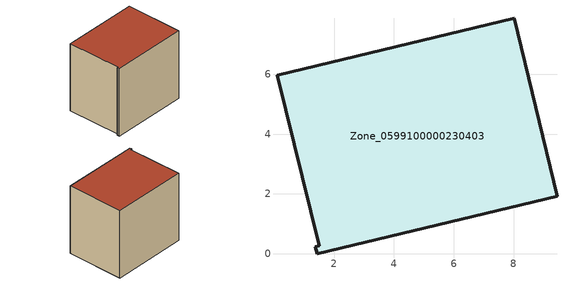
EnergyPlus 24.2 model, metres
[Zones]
Zone_0599100000230403
 floor ground (C_G): 0.09,5.96 8.02,7.87 9.45,1.93 1.43,0 1.37,0.24 1.51,0.27 z0
 wall outside (C_F): 9.45,1.93 8.02,7.87 0.09,5.96 1.51,0.27 1.37,0.24 1.43,0 9.45,1.93 z0:7.49
 roof outside (C_R): 8.02,7.87 0.09,5.96 1.51,0.27 1.37,0.24 1.43,0 9.45,1.93 z7.49
[BUILDING]
Pand.0599100000230403: North Axis=0; Terrain=City; Loads Convergence Tolerance Value=0.04; Temperature Convergence Tolerance Value=0.4; Solar Distribution=FullExterior; Maximum Number of Warmup Days=25; Minimum Number of Warmup Days=1
[Site:Location]
Rotterdam.The.Hague.AP_ZH_NLD Design_Conditions: Latitude=51.96; Longitude=4.45; Time Zone=1; Elevation=-4.5
[SITE:GROUNDTEMPERATURE:BUILDINGSURFACE]
18, 18, 18, 18, 18, 18, 18, 18, 18, 18, 18, 18
[MATERIAL] Thermal Absorptance=0.9; Solar Absorptance=0.7; Visible Absorptance=0.7
Name | Roughness | Thickness | Conductivity | Density | Specific Heat
G.TI.1965-1974 | MediumSmooth | 0.15 | 0.882353 | 540 | 1210
F.TI.1965-1974 | Rough | 0.3 | 0.697674 | 1920 | 840
R.TI.1965-1974 | MediumRough | 0.2 | 0.232558 | 1500 | 1000
[CONSTRUCTION]
C_G: G.TI.1965-1974
C_F: F.TI.1965-1974
C_R: R.TI.1965-1974
[ZONE]
Zone_0599100000230403: Type=1; Multiplier=1; Ceiling Height=Autocalculate; Volume=Autocalculate; Floor Area=autocalculate; Part of Total Floor Area=Yes
[ZONEINFILTRATION:DESIGNFLOWRATE]
Infil_Zone_0599100000230403: Zone or ZoneList or Space or SpaceList=Zone_0599100000230403; Schedule=AlwaysOn; Design Flow Rate Calculation Method=Flow/Area; Flow Rate per Floor Area=0.003; Constant Term Coefficient=1; Temperature Term Coefficient=0; Velocity Term Coefficient=0; Velocity Squared Term Coefficient=0
[HVACTEMPLATE:ZONE:IDEALLOADSAIRSYSTEM]
Zone_0599100000230403: Maximum Heating Supply Air Temperature=50; Minimum Cooling Supply Air Temperature=13; Maximum Heating Supply Air Humidity Ratio=0.0156; Minimum Cooling Supply Air Humidity Ratio=0.0077; Heating Limit=NoLimit; Cooling Limit=NoLimit; Dehumidification Control Type=ConstantSensibleHeatRatio; Cooling Sensible Heat Ratio=0.7; Dehumidification Setpoint=60; Humidification Control Type=None; Humidification Setpoint=30; Outdoor Air Method=None; Outdoor Air Flow Rate per Person=0.00944; Outdoor Air Flow Rate per Zone Floor Area=0; Outdoor Air Flow Rate per Zone=0; Demand Controlled Ventilation Type=None; Outdoor Air Economizer Type=NoEconomizer; Heat Recovery Type=None; Sensible Heat Recovery Effectiveness=0.7; Latent Heat Recovery Effectiveness=0.65
[ZONECONTROL:THERMOSTAT]
ThermostatControl_Zone_0599100000230403: Zone or ZoneList=Zone_0599100000230403; Control Type Schedule=DualSetpointControlType; Control 1=Thermostat_Zone_0599100000230403; Temperature Difference Between Cutout And Setpoint=0
[THERMOSTATSETPOINT:DUALSETPOINT]
Thermostat_Zone_0599100000230403: Heating Setpoint Temperature Schedule=HeatingSetpoint_Zone_0599100000230403; Cooling Setpoint Temperature Schedule=CoolingSetpoint_Zone_0599100000230403
[SCHEDULE:COMPACT]
HeatingSetpoint_Zone_0599100000230403: Through: 12/31, For: AllDays, Until: 24:00, 21
CoolingSetpoint_Zone_0599100000230403: Through: 12/31, For: AllDays, Until: 24:00, 24
DualSetpointControlType: Through: 12/31, For: AllDays, Until: 24:00, 4
AlwaysOn: Through: 12/31, For: AllDays, Until: 24:00, 1
